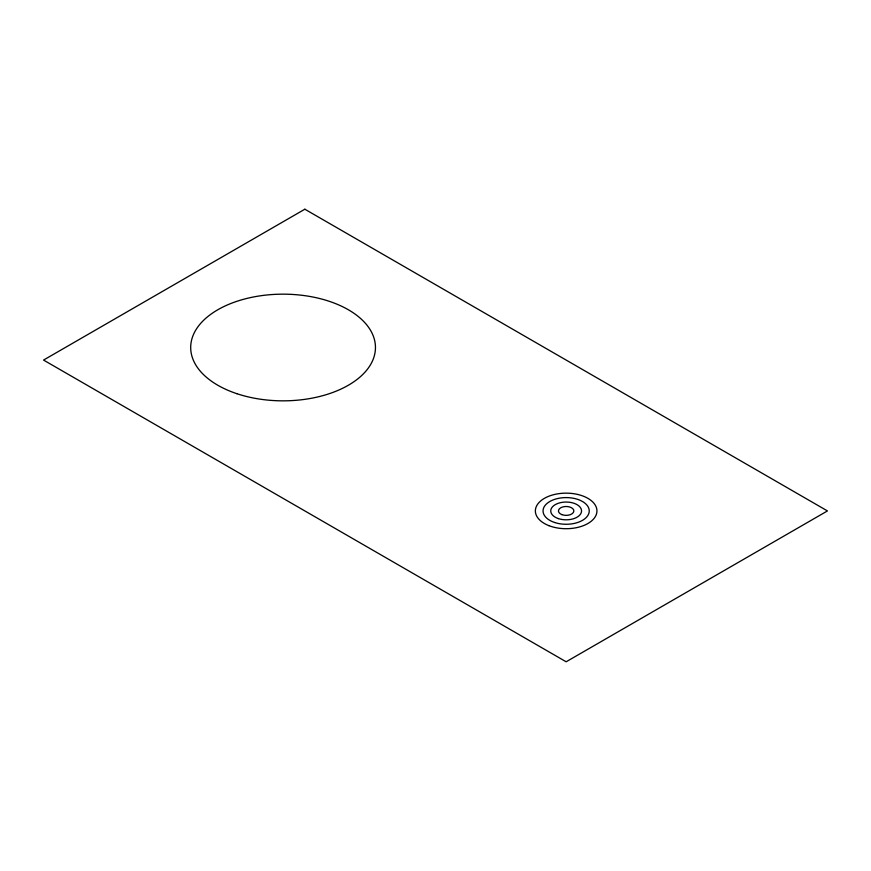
<?xml version="1.0" encoding="UTF-8"?>
<svg xmlns="http://www.w3.org/2000/svg" width="871" height="871" viewBox="0 0 871 871"><rect width="100%" height="100%" fill="white"/><g stroke="black" fill="none" stroke-linecap="round" stroke-linejoin="round"><path stroke-width="1.31" d="M304.85 209.214L43.55 360.071L566.15 661.786L827.45 510.929L304.85 209.214M236.879 393.692A92.38 53.338 0 0 0 375.455 347.496A92.38 53.338 0 0 0 236.879 301.312A92.38 53.338 0 0 0 236.879 393.692M561.839 514.609A7.697 4.442 0 0 0 573.826 511.244A7.697 4.442 0 0 0 562.786 506.933A7.697 4.442 0 0 0 561.839 514.609M558.453 518.626A15.395 8.884 0 0 0 581.545 510.929A15.395 8.884 0 0 0 558.453 503.231A15.395 8.884 0 0 0 558.453 518.626M554.598 522.48A23.092 13.337 0 0 0 589.242 510.929A23.092 13.337 0 0 0 554.598 499.377A23.092 13.337 0 0 0 554.598 522.48M548.893 525.649A30.79 17.779 0 0 0 596.864 512.202A30.79 17.779 0 0 0 552.693 494.935A30.79 17.779 0 0 0 548.893 525.649"/></g></svg>
